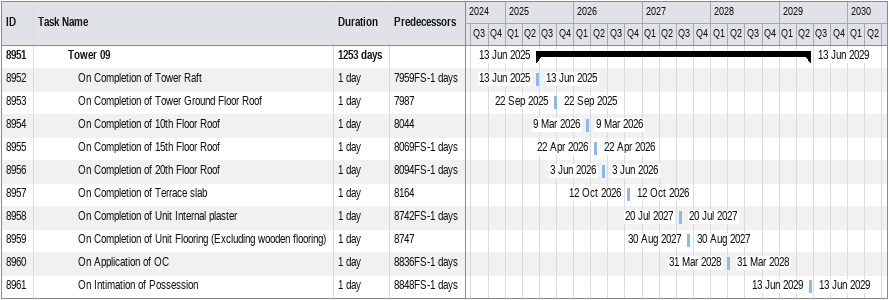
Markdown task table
| ID | Level | Task | Duration | Start | Finish | Predecessors |
|---|---|---|---|---|---|---|
| 8951 | 4 | **Tower 09** | 1253d | 2025-06-13 | 2029-06-13 |  |
| 8952 | 5 | On Completion of Tower Raft | 1d | 2025-06-13 | 2025-06-13 | 7959FS-1d |
| 8953 | 5 | On Completion of Tower Ground Floor Roof | 1d | 2025-09-22 | 2025-09-22 | 7987 |
| 8954 | 5 | On Completion of 10th Floor Roof | 1d | 2026-03-09 | 2026-03-09 | 8044 |
| 8955 | 5 | On Completion of 15th Floor Roof | 1d | 2026-04-22 | 2026-04-22 | 8069FS-1d |
| 8956 | 5 | On Completion of 20th Floor Roof | 1d | 2026-06-03 | 2026-06-03 | 8094FS-1d |
| 8957 | 5 | On Completion of Terrace slab | 1d | 2026-10-12 | 2026-10-12 | 8164 |
| 8958 | 5 | On Completion of Unit Internal plaster | 1d | 2027-07-20 | 2027-07-20 | 8742FS-1d |
| 8959 | 5 | On Completion of Unit Flooring (Excluding wooden flooring) | 1d | 2027-08-30 | 2027-08-30 | 8747 |
| 8960 | 5 | On Application of OC | 1d | 2028-03-31 | 2028-03-31 | 8836FS-1d |
| 8961 | 5 | On Intimation of Possession | 1d | 2029-06-13 | 2029-06-13 | 8848FS-1d |
